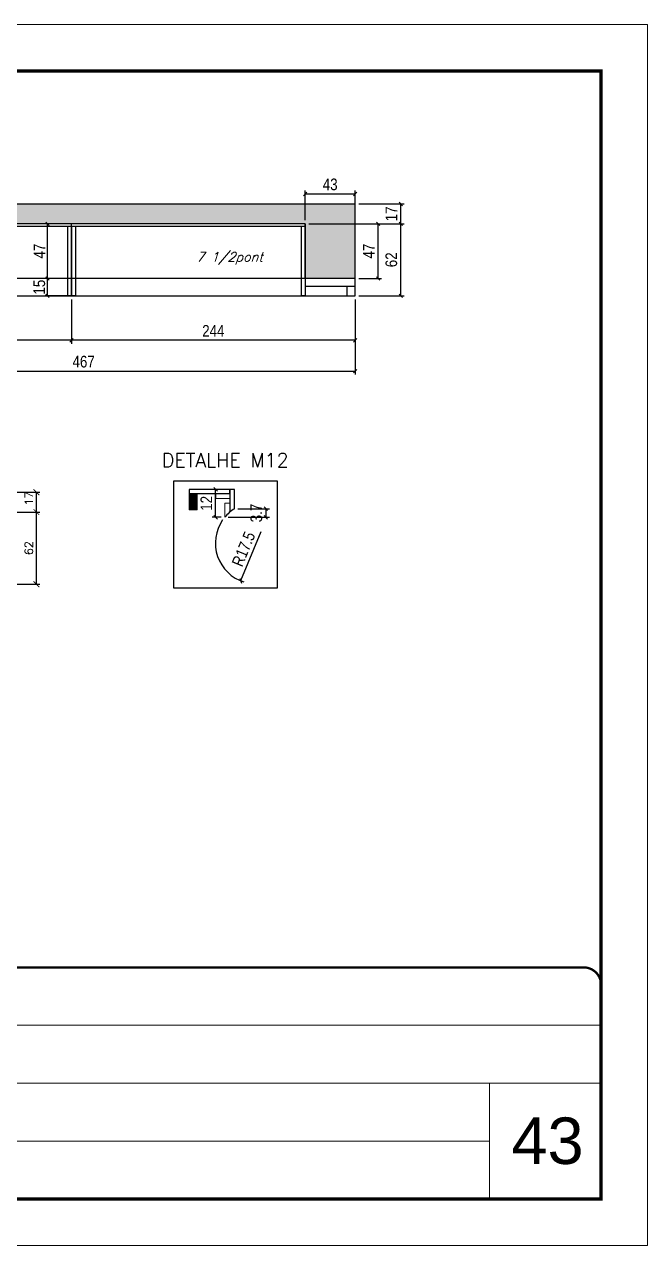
# Model space of a CAD drawing. Extents: x -3394 to 16474, y -5031 to 14397.
# Drawn here: x 8391 to 8927, y 1861 to 2911 of the extents above; entities that cross this region are included whole.
import ezdxf

# ---------------------------------------------------------------- set-up
doc = ezdxf.new("R2010")
doc.units = 0
doc.linetypes.add('CONTINUO', pattern=[0])
doc.linetypes.add('DASHED', pattern=[0.75, 0.5, -0.25])
doc.layers.get('0').update_dxf_attribs({"linetype": 'CONTINUOUS'})
doc.layers.get('Defpoints').update_dxf_attribs({"linetype": 'CONTINUOUS'})
for name, color, linetype in [('5', 5, 'CONTINUOUS'), ('COTA', 241, 'CONTINUOUS'), ('Painéis', 200, 'CONTINUOUS'), ('SARR_2.2x7', 40, 'CONTINUOUS'), ('SARR_3.5x7', 81, 'CONTINUOUS'), ('texto', 7, 'CONTINUOUS')]:
    doc.layers.add(name, color=color, linetype=linetype)
for name, color, linetype, lineweight in [('CARIMBO', 255, 'CONTINUOUS', 9), ('Folhas', 255, 'CONTINUOUS', 9), ('Madeira', 126, 'CONTINUOUS', 18), ('Sarr 2.2x7', 40, 'CONTINUOUS', 9), ('SARRAFO DE PRESSAO', 251, 'DASHED', 9)]:
    doc.layers.add(name, color=color, linetype=linetype, lineweight=lineweight)
doc.styles.add('ARIAL', font='arial.ttf')
doc.styles.add('COTA TECNICA', font='techl___.ttf', dxfattribs={"height": 10})
doc.styles.add('ROMANS', font='romans.shx')
doc.styles.get("Standard").update_dxf_attribs({"font": 'ROMANS.SHX'})
doc.dimstyles.new('Cota Paínel', dxfattribs={"dimtxt": 7, "dimasz": 5, "dimexe": 3, "dimexo": 3, "dimgap": 3, "dimtad": 1, "dimdec": 1, "dimzin": 12, "dimdsep": 46, "dimtxsty": 'ROMANS', "dimblk": 'ARCHTICK', "dimcen": 0, "dimclrd": 4, "dimclre": 4, "dimclrt": 1, "dimadec": 1, "dimazin": 3, "dimtfac": 1, "dimtdec": 1, "dimtmove": 0, "dimatfit": 3, "dimldrblk": 'OBLIQUE', "dimfxl": 1, "dimtolj": 1, "dimtzin": 12, "dimarcsym": 0})
doc.dimstyles.new('PAINEL', dxfattribs={"dimtxt": 10, "dimasz": 3, "dimexe": 3, "dimexo": 3, "dimgap": 3, "dimtad": 1, "dimdec": 1, "dimzin": 12, "dimdsep": 46, "dimtxsty": 'COTA TECNICA', "dimblk1": 'OBLIQUE', "dimblk2": 'OBLIQUE', "dimsah": 1, "dimcen": 0.9, "dimclrd": 4, "dimclre": 4, "dimclrt": 240, "dimadec": 1, "dimazin": 3, "dimtfac": 1, "dimtdec": 1, "dimtmove": 0, "dimatfit": 3, "dimfxl": 1, "dimtolj": 1, "dimtzin": 12, "dimarcsym": 0})

# ---------------------------------------------------------------- blocks, each defined once
blk = doc.blocks.new('9999999999')
at = {"color": 30, "linetype": 'CONTINUO'}
for p, q in [((98564.6, 34379.6), (99584, 34379.6)), ((98564.6, 34329.8), (99488, 34329.8)), ((99584, 34329.8), (99488, 34329.8)), ((99488, 34329.8), (99488, 34230.2)), ((98564.6, 34280), (99488, 34280))]:
    blk.add_line(p, q, dxfattribs=at)
at = {"color": 30, "linetype": 'CONTINUO', "const_width": 2}
blk.add_lwpolyline([(99584, 34230.2), (99584, 34414.4, 0.414214), (99569, 34429.4), (98229, 34429.4, 0.414214), (98214, 34414.4), (98214, 34245.2, 0.414214), (98229, 34230.2), (99584, 34230.2)], format="xyb", dxfattribs=at)
at = {"layer": 'Folhas'}
blk.add_lwpolyline([(98139, 34190.2), (99624, 34190.2), (99624, 35240.2), (98139, 35240.2)], close=True, dxfattribs=at)
at = {"layer": 'Folhas', "color": 30, "const_width": 3}
blk.add_lwpolyline([(98214, 34230.2), (99584, 34230.2), (99584, 35200.2), (98214, 35200.2)], close=True, dxfattribs=at)
blk = doc.blocks.new('_Oblique')
at = {"color": 0, "linetype": 'ByBlock', "lineweight": -2}
blk.add_line((-0.5, -0.5), (0.5, 0.5), dxfattribs=at)
blk = doc.blocks.new('*D1386')
at = {"layer": 'COTA', "color": 4, "linetype": 'ByBlock', "lineweight": -2, "transparency": 16777216}
for p, q in [((8431.8, 2674.4), (8431.8, 2636.2)), ((8675.8, 2674.4), (8675.8, 2636.2)), ((8675.8, 2639.2), (8431.8, 2639.2))]:
    blk.add_line(p, q, dxfattribs=at)
at = {"layer": 'Defpoints', "color": 0, "linetype": 'ByBlock', "transparency": 16777216}
for p in [(8431.8, 2677.4), (8675.8, 2677.4), (8431.8, 2639.2)]:
    blk.add_point(p, dxfattribs=at)
at = {"layer": 'COTA', "color": 4, "linetype": 'ByBlock', "lineweight": -2, "transparency": 16777216, "xscale": 3, "yscale": 3, "zscale": 3, "rotation": 180}
blk.add_blockref('_Oblique', (8431.8, 2639.2), dxfattribs=at)
at = {"layer": 'COTA', "color": 4, "linetype": 'ByBlock', "lineweight": -2, "transparency": 16777216, "xscale": 3, "yscale": 3, "zscale": 3}
blk.add_blockref('_Oblique', (8675.8, 2639.2), dxfattribs=at)
at = {"layer": 'COTA', "color": 240, "linetype": 'ByBlock', "transparency": 16777216, "insert": (8553.8, 2647.3), "char_height": 10, "attachment_point": 5, "style": 'COTA TECNICA'}
blk.add_mtext('\\A1;244', dxfattribs=at)
blk = doc.blocks.new('*D1387')
at = {"layer": 'COTA', "color": 4, "linetype": 'ByBlock', "lineweight": -2, "transparency": 16777216}
for p, q in [((8208.8, 2674.4), (8208.8, 2636.2)), ((8431.8, 2674.4), (8431.8, 2636.2)), ((8431.8, 2639.2), (8208.8, 2639.2))]:
    blk.add_line(p, q, dxfattribs=at)
at = {"layer": 'Defpoints', "color": 0, "linetype": 'ByBlock', "transparency": 16777216}
for p in [(8208.8, 2677.4), (8431.8, 2677.4), (8208.8, 2639.2)]:
    blk.add_point(p, dxfattribs=at)
at = {"layer": 'COTA', "color": 4, "linetype": 'ByBlock', "lineweight": -2, "transparency": 16777216, "xscale": 3, "yscale": 3, "zscale": 3, "rotation": 180}
blk.add_blockref('_Oblique', (8208.8, 2639.2), dxfattribs=at)
at = {"layer": 'COTA', "color": 4, "linetype": 'ByBlock', "lineweight": -2, "transparency": 16777216, "xscale": 3, "yscale": 3, "zscale": 3}
blk.add_blockref('_Oblique', (8431.8, 2639.2), dxfattribs=at)
at = {"layer": 'COTA', "color": 240, "linetype": 'ByBlock', "transparency": 16777216, "insert": (8320.3, 2647.4), "char_height": 10, "attachment_point": 5, "style": 'COTA TECNICA'}
blk.add_mtext('\\A1;223', dxfattribs=at)
blk = doc.blocks.new('_ArchTick')
at = {"color": 0, "linetype": 'ByBlock', "const_width": 0.15}
blk.add_lwpolyline([(-0.5, -0.5), (0.5, 0.5)], dxfattribs=at)
blk = doc.blocks.new('*D1392')
at = {"layer": 'COTA', "color": 4, "lineweight": -2, "transparency": 16777216}
for p, q in [((8349.2, 2491.5), (8404.7, 2491.5)), ((8401.7, 2429.5), (8401.7, 2491.5)), ((8349.2, 2429.5), (8404.7, 2429.5))]:
    blk.add_line(p, q, dxfattribs=at)
at = {"layer": 'Defpoints', "color": 0, "transparency": 16777216}
for p in [(8346.2, 2491.5), (8401.7, 2491.5), (8346.2, 2429.5)]:
    blk.add_point(p, dxfattribs=at)
at = {"layer": 'COTA', "color": 4, "lineweight": -2, "transparency": 16777216, "xscale": 5, "yscale": 5, "zscale": 5}
for p, rotation in [((8401.7, 2491.5), 90), ((8401.7, 2429.5), 270)]:
    blk.add_blockref('_ArchTick', p, dxfattribs=dict(at, rotation=rotation))
at = {"layer": 'COTA', "color": 1, "transparency": 16777216, "insert": (8395.2, 2460.5), "char_height": 7, "attachment_point": 5, "rotation": 90, "style": 'ROMANS'}
blk.add_mtext('\\A1;62', dxfattribs=at)
blk = doc.blocks.new('*D1393')
at = {"layer": 'COTA', "color": 4, "lineweight": -2, "transparency": 16777216}
for p, q in [((8349.2, 2508.5), (8404.7, 2508.5)), ((8401.7, 2491.5), (8401.7, 2508.5)), ((8349.2, 2491.5), (8404.7, 2491.5))]:
    blk.add_line(p, q, dxfattribs=at)
at = {"layer": 'Defpoints', "color": 0, "transparency": 16777216}
for p in [(8346.2, 2508.5), (8401.7, 2508.5), (8346.2, 2491.5)]:
    blk.add_point(p, dxfattribs=at)
at = {"layer": 'COTA', "color": 4, "lineweight": -2, "transparency": 16777216, "xscale": 5, "yscale": 5, "zscale": 5}
for p, rotation in [((8401.7, 2508.5), 90), ((8401.7, 2491.5), 270)]:
    blk.add_blockref('_ArchTick', p, dxfattribs=dict(at, rotation=rotation))
at = {"layer": 'COTA', "color": 1, "transparency": 16777216, "insert": (8395.2, 2503.2), "char_height": 7, "attachment_point": 5, "rotation": 90, "style": 'ROMANS'}
blk.add_mtext('\\A1;17', dxfattribs=at)
blk = doc.blocks.new('*D1395')
at = {"layer": 'COTA', "color": 4, "lineweight": -2, "transparency": 16777216}
for p, q in [((8635.8, 2739.4), (8698.5, 2739.4)), ((8695.5, 2692.4), (8695.5, 2739.4)), ((8678.8, 2692.4), (8698.5, 2692.4))]:
    blk.add_line(p, q, dxfattribs=at)
at = {"layer": 'Defpoints', "color": 0, "transparency": 16777216}
for p in [(8632.8, 2739.4), (8695.5, 2739.4), (8675.8, 2692.4)]:
    blk.add_point(p, dxfattribs=at)
at = {"layer": 'COTA', "color": 4, "lineweight": -2, "transparency": 16777216, "xscale": 3, "yscale": 3, "zscale": 3}
for p, rotation in [((8695.5, 2739.4), 90), ((8695.5, 2692.4), 270)]:
    blk.add_blockref('_Oblique', p, dxfattribs=dict(at, rotation=rotation))
at = {"layer": 'COTA', "color": 240, "transparency": 16777216, "insert": (8687.5, 2715.9), "char_height": 10, "attachment_point": 5, "rotation": 90, "style": 'COTA TECNICA'}
blk.add_mtext('\\A1;47', dxfattribs=at)
blk = doc.blocks.new('*D1355')
at = {"layer": 'COTA', "color": 4, "lineweight": -2, "transparency": 16777216}
for p, q in [((8632.8, 2742.4), (8632.8, 2768)), ((8632.8, 2765), (8675.8, 2765)), ((8675.8, 2742.4), (8675.8, 2768))]:
    blk.add_line(p, q, dxfattribs=at)
at = {"layer": 'Defpoints', "color": 0, "transparency": 16777216}
for p in [(8675.8, 2765), (8632.8, 2739.4), (8675.8, 2739.4)]:
    blk.add_point(p, dxfattribs=at)
at = {"layer": 'COTA', "color": 4, "lineweight": -2, "transparency": 16777216, "xscale": 3, "yscale": 3, "zscale": 3, "rotation": 180}
blk.add_blockref('_Oblique', (8632.8, 2765), dxfattribs=at)
at = {"layer": 'COTA', "color": 4, "lineweight": -2, "transparency": 16777216, "xscale": 3, "yscale": 3, "zscale": 3}
blk.add_blockref('_Oblique', (8675.8, 2765), dxfattribs=at)
at = {"layer": 'COTA', "color": 240, "transparency": 16777216, "insert": (8654.3, 2773.2), "char_height": 10, "attachment_point": 5, "style": 'COTA TECNICA'}
blk.add_mtext('\\A1;43', dxfattribs=at)
blk = doc.blocks.new('*D1396')
at = {"layer": 'COTA', "color": 4, "lineweight": -2, "transparency": 16777216}
for p, q in [((8635.8, 2739.4), (8718, 2739.4)), ((8715, 2677.4), (8715, 2739.4)), ((8678.8, 2677.4), (8718, 2677.4))]:
    blk.add_line(p, q, dxfattribs=at)
at = {"layer": 'Defpoints', "color": 0, "transparency": 16777216}
for p in [(8632.8, 2739.4), (8715, 2739.4), (8675.8, 2677.4)]:
    blk.add_point(p, dxfattribs=at)
at = {"layer": 'COTA', "color": 4, "lineweight": -2, "transparency": 16777216, "xscale": 3, "yscale": 3, "zscale": 3}
for p, rotation in [((8715, 2739.4), 90), ((8715, 2677.4), 270)]:
    blk.add_blockref('_Oblique', p, dxfattribs=dict(at, rotation=rotation))
at = {"layer": 'COTA', "color": 240, "transparency": 16777216, "insert": (8706.9, 2708.4), "char_height": 10, "attachment_point": 5, "rotation": 90, "style": 'COTA TECNICA'}
blk.add_mtext('\\A1;62', dxfattribs=at)
blk = doc.blocks.new('*D1397')
at = {"layer": 'COTA', "color": 4, "lineweight": -2, "transparency": 16777216}
for p, q in [((8678.8, 2756.4), (8718, 2756.4)), ((8715, 2739.4), (8715, 2756.4)), ((8635.8, 2739.4), (8718, 2739.4))]:
    blk.add_line(p, q, dxfattribs=at)
at = {"layer": 'Defpoints', "color": 0, "transparency": 16777216}
for p in [(8675.8, 2756.4), (8715, 2756.4), (8632.8, 2739.4)]:
    blk.add_point(p, dxfattribs=at)
at = {"layer": 'COTA', "color": 4, "lineweight": -2, "transparency": 16777216, "xscale": 3, "yscale": 3, "zscale": 3}
for p, rotation in [((8715, 2756.4), 90), ((8715, 2739.4), 270)]:
    blk.add_blockref('_Oblique', p, dxfattribs=dict(at, rotation=rotation))
at = {"layer": 'COTA', "color": 240, "transparency": 16777216, "insert": (8706.9, 2747.9), "char_height": 10, "attachment_point": 5, "rotation": 90, "style": 'COTA TECNICA'}
blk.add_mtext('\\A1;17', dxfattribs=at)
blk = doc.blocks.new('*D1414')
at = {"layer": 'COTA', "color": 4, "lineweight": -2, "transparency": 16777216}
for p, q in [((8208.8, 2674.4), (8208.8, 2609.7)), ((8675.8, 2674.4), (8675.8, 2609.7)), ((8208.8, 2612.7), (8675.8, 2612.7))]:
    blk.add_line(p, q, dxfattribs=at)
at = {"layer": 'Defpoints', "color": 0, "transparency": 16777216}
for p in [(8208.8, 2677.4), (8675.8, 2677.4), (8675.8, 2612.7)]:
    blk.add_point(p, dxfattribs=at)
at = {"layer": 'COTA', "color": 4, "lineweight": -2, "transparency": 16777216, "xscale": 3, "yscale": 3, "zscale": 3, "rotation": 180}
blk.add_blockref('_Oblique', (8208.8, 2612.7), dxfattribs=at)
at = {"layer": 'COTA', "color": 4, "lineweight": -2, "transparency": 16777216, "xscale": 3, "yscale": 3, "zscale": 3}
blk.add_blockref('_Oblique', (8675.8, 2612.7), dxfattribs=at)
at = {"layer": 'COTA', "color": 240, "transparency": 16777216, "insert": (8442.3, 2620.8), "char_height": 10, "attachment_point": 5, "style": 'COTA TECNICA'}
blk.add_mtext('\\A1;467', dxfattribs=at)
blk = doc.blocks.new('*D1415')
at = {"layer": 'Defpoints', "color": 0, "linetype": 'ByBlock', "transparency": 16777216}
for p in [(8590.6, 2464.8), (8577.3, 2432.4)]:
    blk.add_point(p, dxfattribs=at)
at = {"layer": 'Sarr 2.2x7', "color": 4, "linetype": 'ByBlock', "lineweight": -2, "transparency": 16777216}
blk.add_line((8594.6, 2474.5), (8577.3, 2432.4), dxfattribs=at)
blk.add_arc((8590.6, 2464.8), 35, 145.3833, 252.5517, dxfattribs=at)
at = {"layer": 'Sarr 2.2x7', "color": 4, "linetype": 'ByBlock', "lineweight": -2, "transparency": 16777216, "xscale": 3, "yscale": 3, "zscale": 3, "rotation": 247.6405856206857}
blk.add_blockref('_Oblique', (8577.3, 2432.4), dxfattribs=at)
at = {"layer": 'Sarr 2.2x7', "color": 240, "linetype": 'ByBlock', "transparency": 16777216, "insert": (8579.8, 2459.7), "char_height": 10, "attachment_point": 5, "rotation": 67.6406, "style": 'COTA TECNICA'}
blk.add_mtext('\\A1;R17.5', dxfattribs=at)
blk = doc.blocks.new('*D1416')
at = {"layer": 'Defpoints', "color": 0, "linetype": 'ByBlock', "transparency": 16777216}
for p in [(8555.8, 2511), (8563.6, 2511), (8563.6, 2487)]:
    blk.add_point(p, dxfattribs=at)
at = {"layer": 'Sarr 2.2x7', "color": 4, "linetype": 'ByBlock', "lineweight": -2, "transparency": 16777216}
for p, q in [((8560.6, 2511), (8552.8, 2511)), ((8555.8, 2487), (8555.8, 2511)), ((8560.6, 2487), (8552.8, 2487))]:
    blk.add_line(p, q, dxfattribs=at)
at = {"layer": 'Sarr 2.2x7', "color": 4, "linetype": 'ByBlock', "lineweight": -2, "transparency": 16777216, "xscale": 3, "yscale": 3, "zscale": 3}
for p, rotation in [((8555.8, 2511), 90), ((8555.8, 2487), 270)]:
    blk.add_blockref('_Oblique', p, dxfattribs=dict(at, rotation=rotation))
at = {"layer": 'Sarr 2.2x7', "color": 240, "linetype": 'ByBlock', "transparency": 16777216, "insert": (8547.8, 2499), "char_height": 10, "attachment_point": 5, "rotation": 90, "style": 'COTA TECNICA'}
blk.add_mtext('\\A1;12', dxfattribs=at)
blk = doc.blocks.new('*D1417')
at = {"layer": 'Defpoints', "color": 0, "linetype": 'ByBlock', "transparency": 16777216}
for p in [(8572, 2494.4), (8563.6, 2487), (8599, 2487)]:
    blk.add_point(p, dxfattribs=at)
at = {"layer": 'Sarr 2.2x7', "color": 4, "linetype": 'ByBlock', "lineweight": -2, "transparency": 16777216}
for p, q in [((8575, 2494.4), (8602, 2494.4)), ((8599, 2494.4), (8599, 2487)), ((8566.6, 2487), (8602, 2487))]:
    blk.add_line(p, q, dxfattribs=at)
at = {"layer": 'Sarr 2.2x7', "color": 4, "linetype": 'ByBlock', "lineweight": -2, "transparency": 16777216, "xscale": 3, "yscale": 3, "zscale": 3}
for p, rotation in [((8599, 2494.4), 90), ((8599, 2487), 270)]:
    blk.add_blockref('_Oblique', p, dxfattribs=dict(at, rotation=rotation))
at = {"layer": 'Sarr 2.2x7', "color": 240, "linetype": 'ByBlock', "transparency": 16777216, "insert": (8590.8, 2490.7), "char_height": 10, "attachment_point": 5, "rotation": 90, "style": 'COTA TECNICA'}
blk.add_mtext('\\A1;3.7', dxfattribs=at)
blk = doc.blocks.new('*D2162')
at = {"layer": 'COTA', "color": 4, "linetype": 'Continuous', "lineweight": -2, "transparency": 16777216}
for p, q in [((8429.8, 2692.4), (8409.3, 2692.4)), ((8411.3, 2677.4), (8411.3, 2692.4)), ((8429.8, 2677.4), (8409.3, 2677.4))]:
    blk.add_line(p, q, dxfattribs=at)
at = {"layer": 'Defpoints', "color": 0, "linetype": 'Continuous', "transparency": 16777216}
for p in [(8411.3, 2692.4), (8431.8, 2692.4), (8431.8, 2677.4)]:
    blk.add_point(p, dxfattribs=at)
at = {"layer": 'COTA', "color": 4, "linetype": 'Continuous', "lineweight": -2, "transparency": 16777216, "xscale": 3, "yscale": 3, "zscale": 3}
for p, rotation in [((8411.3, 2692.4), 90), ((8411.3, 2677.4), 270)]:
    blk.add_blockref('_Oblique', p, dxfattribs=dict(at, rotation=rotation))
at = {"layer": 'COTA', "color": 240, "linetype": 'Continuous', "transparency": 16777216, "insert": (8404.2, 2684.9), "char_height": 10, "attachment_point": 5, "rotation": 90, "style": 'COTA TECNICA'}
blk.add_mtext('\\A1;15', dxfattribs=at)
blk = doc.blocks.new('*D2163')
at = {"layer": 'COTA', "color": 4, "linetype": 'Continuous', "lineweight": -2, "transparency": 16777216}
for p, q in [((8429.8, 2739.4), (8409.3, 2739.4)), ((8411.3, 2692.4), (8411.3, 2739.4)), ((8429.8, 2692.4), (8409.3, 2692.4))]:
    blk.add_line(p, q, dxfattribs=at)
at = {"layer": 'Defpoints', "color": 0, "linetype": 'Continuous', "transparency": 16777216}
for p in [(8411.3, 2739.4), (8431.8, 2739.4), (8431.8, 2692.4)]:
    blk.add_point(p, dxfattribs=at)
at = {"layer": 'COTA', "color": 4, "linetype": 'Continuous', "lineweight": -2, "transparency": 16777216, "xscale": 3, "yscale": 3, "zscale": 3}
for p, rotation in [((8411.3, 2739.4), 90), ((8411.3, 2692.4), 270)]:
    blk.add_blockref('_Oblique', p, dxfattribs=dict(at, rotation=rotation))
at = {"layer": 'COTA', "color": 240, "linetype": 'Continuous', "transparency": 16777216, "insert": (8404.3, 2715.9), "char_height": 10, "attachment_point": 5, "rotation": 90, "style": 'COTA TECNICA'}
blk.add_mtext('\\A1;47', dxfattribs=at)

msp = doc.modelspace()

# ---------------------------------------------------------------- hatches: boundary and pattern name
at = {"layer": 'COTA', "linetype": 'Continuous'}
h = msp.add_hatch(dxfattribs=at)
h.set_pattern_fill('AR-CONC', color=256, scale=0.05)
h.set_pattern_definition([(50, (5857.208, -4862.023), (9.1092334, -0.796954), [0.9525, -10.4775]), (355, (5857.208, -4862.023), (-1.762171, 9.552842), [0.762, -8.382029]), (100.45144, (5857.967, -4862.09), (7.347062, 8.755888), [0.8095, -8.904512]), (46.1842, (5857.208, -4859.483), (13.553952, -2.102116), [1.42875, -15.71625]), (96.63556, (5858.338, -4859.658), (11.870207, 12.371306), [1.21425, -13.35678]), (351.18415, (5857.208, -4859.483), (11.870207, 12.371306), [1.142998, -12.572987]), (21, (5858.478, -4860.118), (7.5807196, -5.11326), [0.9525, -10.4775]), (326, (5858.478, -4860.118), (3.090101, 9.209398), [0.762, -8.382]), (71.45144, (5859.11, -4860.544), (10.670821, 4.096138), [0.8095, -8.904497]), (37.5, (5857.208, -4862.0232), (0.1544302, 4.227752), [0, -8.2804, 0, -8.509, 0, -8.41375]), (7.5, (5857.208, -4862.023), (3.340983, 5.0090287), [0, -4.8514, 0, -8.0899, 0, -3.20675]), (327.5, (5854.376, -4862.0232), (6.7795298, -0.2864372), [0, -3.175, 0, -9.906, 0, -13.1445]), (317.5, (5853.106, -4862.023), (7.406459, 1.2713246), [0, -4.1275, 0, -6.5786, 0, -9.3345])])
h.paths.add_polyline_path([(8208.8, 2739.37), (8632.8, 2739.37), (8632.8, 2692.37), (8675.8, 2692.37), (8675.8, 2756.37), (8189.8, 2756.37), (7960.8, 2756.37), (7960.8, 2739.37), (8189.8, 2739.37), (8189.8, 2677.37), (8208.8, 2677.37)])
at = {"layer": 'Madeira'}
h = msp.add_hatch(dxfattribs=at)
h.set_pattern_fill('ANSI31', color=256, scale=0.2, angle=270, style=0)
h.set_pattern_definition([(315, (25420.32195, -10840.70256), (0.449012806, 0.449012806), [])])
h.paths.add_polyline_path([(8533.03, 2507.43), (8540.03, 2507.43), (8540.03, 2493.43), (8533.03, 2493.43)])

# ---------------------------------------------------------------- linework, layer by layer
at = {"linetype": 'ByBlock'}
msp.add_lwpolyline([(8519.94, 2518.25), (8608.78, 2518.25), (8608.78, 2425.97), (8519.94, 2425.97)], close=True, dxfattribs=at)
at = {"layer": 'COTA', "linetype": 'ByBlock'}
for p, q in [((8675.8, 2756.37), (8189.8, 2756.37)), ((8675.8, 2692.37), (8675.8, 2756.37))]:
    msp.add_line(p, q, dxfattribs=at)
at = {"layer": 'Madeira'}
msp.add_lwpolyline([(8533.03, 2507.43), (8540.03, 2507.43), (8540.03, 2493.43), (8533.03, 2493.43)], close=True, dxfattribs=at)
at = {"layer": 'Painéis', "linetype": 'ByBlock'}
for p, q in [((8632.8, 2739.37), (8208.8, 2739.37)), ((8431.8, 2677.37), (8431.8, 2739.37)), ((8632.8, 2692.37), (8632.8, 2739.37)), ((8632.8, 2692.37), (8208.8, 2692.37)), ((8675.8, 2692.37), (8632.8, 2692.37)), ((8675.8, 2677.37), (8675.8, 2692.37)), ((8208.8, 2677.37), (8675.8, 2677.37))]:
    msp.add_line(p, q, dxfattribs=at)
msp.add_lwpolyline([(8567.99, 2511.03), (8533.05, 2511.03), (8533.05, 2507.43), (8567.99, 2507.43), (8567.99, 2511.03)], dxfattribs=at)
at = {"layer": 'Painéis'}
msp.add_lwpolyline([(8571.99, 2494.41), (8571.99, 2511.03), (8567.99, 2511.03), (8567.99, 2491.49)], dxfattribs=at)
msp.add_arc((8590.59, 2464.75), 35, 122.09446, 140.47227, dxfattribs=at)
at = {"layer": 'Sarr 2.2x7', "linetype": 'ByBlock'}
for points in [[(8567.99, 2507.43), (8555.99, 2507.43), (8555.99, 2503.03), (8567.99, 2503.03), (8567.99, 2507.43)], [(8567.99, 2491.49), (8567.99, 2499.03), (8563.59, 2499.03), (8563.59, 2487.03)]]:
    msp.add_lwpolyline(points, dxfattribs=at)
at = {"layer": 'SARR_2.2x7', "linetype": 'Continuous'}
for p, q in [((8431.8, 2737.17), (8225.8, 2737.17)), ((8632.8, 2737.17), (8431.8, 2737.17)), ((8632.8, 2692.37), (8632.8, 2685.37)), ((8675.8, 2685.37), (8632.8, 2685.37)), ((8668.8, 2677.37), (8668.8, 2685.37))]:
    msp.add_line(p, q, dxfattribs=at)
at = {"layer": 'SARR_3.5x7'}
for p, q in [((8428.3, 2737.17), (8428.3, 2677.37)), ((8431.8, 2737.17), (8431.8, 2677.37)), ((8435.3, 2737.17), (8435.3, 2677.37)), ((8629.3, 2737.17), (8629.3, 2677.37)), ((8632.8, 2739.37), (8632.8, 2677.37)), ((8431.8, 2677.37), (8428.3, 2677.37)), ((8435.3, 2677.37), (8431.8, 2677.37)), ((8632.8, 2677.37), (8629.3, 2677.37))]:
    msp.add_line(p, q, dxfattribs=at)

# ---------------------------------------------------------------- block references
at = {"layer": 'SARRAFO DE PRESSAO', "color": 6, "linetype": 'ByBlock'}
msp.add_blockref('9999999999', (-90696.77, -32329.4), dxfattribs=at)

# ---------------------------------------------------------------- texts
at = {"layer": '5', "color": 7, "linetype": 'Continuous'}
msp.add_text('DETALHE M12', height=12, rotation=359.99996, dxfattribs=at).set_placement((8509.51, 2530.02))
at = {"layer": 'CARIMBO', "style": 'ARIAL'}
msp.add_text('43', height=40, dxfattribs=at).set_placement((8810.07, 1930.94))
at = {"layer": 'texto', "color": 2, "insert": (8567.8, 2709.59), "char_height": 8, "attachment_point": 5, "style": 'ROMANS'}
msp.add_mtext('{\\Q19;\\C256;7 1/2pont}', dxfattribs=at)

# ---------------------------------------------------------------- dimensions: what is measured, and where the dimension line sits
at = {"layer": 'COTA'}
for base, p1, p2, picture, middle in [((8675.8, 2764.98), (8632.8, 2739.37), (8675.8, 2739.37), '*D1355', (8654.3, 2773.2)), ((8675.8, 2612.68), (8208.8, 2677.37), (8675.8, 2677.37), '*D1414', (8442.3, 2620.78))]:
    dim = msp.add_linear_dim(base=base, p1=p1, p2=p2, dimstyle='PAINEL', dxfattribs=at)
    dim.commit()
    dim.dimension.update_dxf_attribs({"geometry": picture, "text_midpoint": middle})
for base, p1, p2, dimstyle, picture, middle in [((8714.97, 2756.37), (8632.8, 2739.37), (8675.8, 2756.37), 'PAINEL', '*D1397', (8706.9, 2747.87)), ((8695.54, 2739.37), (8675.8, 2692.37), (8632.8, 2739.37), 'PAINEL', '*D1395', (8687.47, 2715.87)), ((8714.97, 2739.37), (8675.8, 2677.37), (8632.8, 2739.37), 'PAINEL', '*D1396', (8706.87, 2708.37)), ((8401.7, 2491.54), (8346.16, 2429.54), (8346.16, 2491.54), 'Cota Paínel', '*D1392', (8395.2, 2460.54))]:
    dim = msp.add_linear_dim(base=base, p1=p1, p2=p2, angle=90, dimstyle=dimstyle, dxfattribs=at)
    dim.commit()
    dim.dimension.update_dxf_attribs({"geometry": picture, "text_midpoint": middle})
at = {"layer": 'COTA', "linetype": 'Continuous'}
for base, p1, p2, override, picture, middle in [((8411.34, 2739.37), (8431.8, 2692.37), (8431.8, 2739.37), {"dimexe": 2, "dimexo": 2, "dimgap": 2, "dimadec": 8, "dimtix": 1, "dimtmove": 1, "dimatfit": 2, "dimldrblk": 'Oblique'}, '*D2163', (8404.27, 2715.87)), ((8411.34, 2692.37), (8431.8, 2677.37), (8431.8, 2692.37), {"dimexe": 2, "dimexo": 2, "dimgap": 2, "dimadec": 8, "dimtix": 1, "dimatfit": 2, "dimldrblk": 'Oblique'}, '*D2162', (8404.23, 2684.87))]:
    dim = msp.add_linear_dim(base=base, p1=p1, p2=p2, angle=90, dimstyle='PAINEL', override=override, dxfattribs=at)
    dim.commit()
    dim.dimension.update_dxf_attribs({"geometry": picture, "text_midpoint": middle})
at = {"layer": 'COTA', "linetype": 'ByBlock'}
dim = msp.add_linear_dim(base=(8208.8, 2639.18), p1=(8431.8, 2677.37), p2=(8208.8, 2677.37), angle=180, dimstyle='PAINEL', override={"dimtmove": 1}, dxfattribs=at)
dim.commit()
dim.dimension.update_dxf_attribs({"geometry": '*D1387', "text_midpoint": (8320.3, 2647.4)})
dim = msp.add_linear_dim(base=(8431.8, 2639.18), p1=(8675.8, 2677.37), p2=(8431.8, 2677.37), angle=180, dimstyle='PAINEL', dxfattribs=at)
dim.commit()
dim.dimension.update_dxf_attribs({"geometry": '*D1386', "text_midpoint": (8553.8, 2647.25)})
at = {"layer": 'COTA'}
dim = msp.add_linear_dim(base=(8401.7, 2508.54), p1=(8346.16, 2491.54), p2=(8346.16, 2508.54), angle=90, dimstyle='Cota Paínel', dxfattribs=at)
dim.commit()
dim.dimension.update_dxf_attribs({"geometry": '*D1393', "text_midpoint": (8401.7, 2503.22), "dimtype": 160})
at = {"layer": 'Sarr 2.2x7', "linetype": 'ByBlock'}
dim = msp.add_linear_dim(base=(8555.83, 2511.03), p1=(8563.59, 2487.03), p2=(8563.59, 2511.03), angle=90, dimstyle='PAINEL', override={"dimlfac": 0.5}, dxfattribs=at)
dim.commit()
dim.dimension.update_dxf_attribs({"geometry": '*D1416', "text_midpoint": (8547.77, 2499.03)})
dim = msp.add_linear_dim(base=(8599.02, 2487.03), p1=(8571.99, 2494.41), p2=(8563.59, 2487.03), angle=90, dimstyle='PAINEL', override={"dimlfac": 0.5}, dxfattribs=at)
dim.commit()
dim.dimension.update_dxf_attribs({"geometry": '*D1417', "text_midpoint": (8599.02, 2490.72), "dimtype": 160})
dim = msp.add_radius_dim(center=(8590.59, 2464.75), mpoint=(8577.28, 2432.39), dimstyle='PAINEL', override={"dimlfac": 0.5}, dxfattribs=at)
dim.commit()
dim.dimension.update_dxf_attribs({"geometry": '*D1415', "text_midpoint": (8587.25, 2456.65), "dimtype": 164})

doc.saveas('drawing.dxf')
